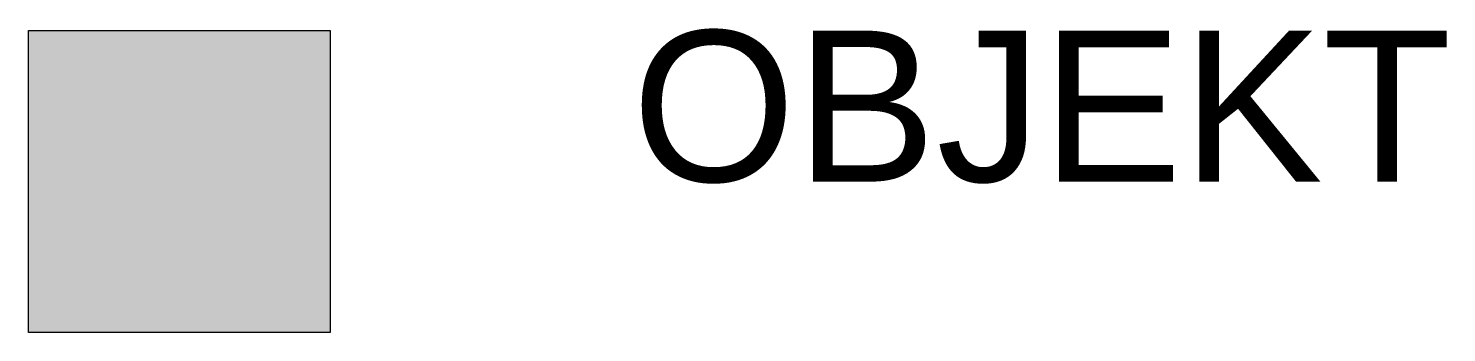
# Model space of a CAD drawing. Header units: metres. Extents: x -0.5 to 1.85, y -0.5 to 0.
import ezdxf
from ezdxf.enums import TextEntityAlignment as Align

# ---------------------------------------------------------------- set-up
doc = ezdxf.new("R2010")
doc.units = ezdxf.units.M
doc.layers.get('Defpoints').update_dxf_attribs({"color": 140, "lineweight": 5})
doc.styles.get("Standard").update_dxf_attribs({"font": 'arial.ttf'})

msp = doc.modelspace()

# ---------------------------------------------------------------- hatches: boundary and pattern name
h = msp.add_hatch(color=0)
h.dxf.hatch_style = 1
h.paths.add_polyline_path([(-0.5, -0.5), (0, -0.5), (0, 0), (-0.5, 0)])

# ---------------------------------------------------------------- linework, layer by layer
at = {"color": 0}
msp.add_lwpolyline([(0, 0), (0, -0.5), (-0.5, -0.5), (-0.5, 0)], close=True, dxfattribs=at)

# ---------------------------------------------------------------- texts
at = {"layer": 'Defpoints'}
msp.add_attdef('OBJEKT', text='605-LOOKZOBRAZENIE', height=0.25, dxfattribs=at).set_placement((0.5, 0), align=Align.TOP_LEFT)

doc.saveas('drawing.dxf')
